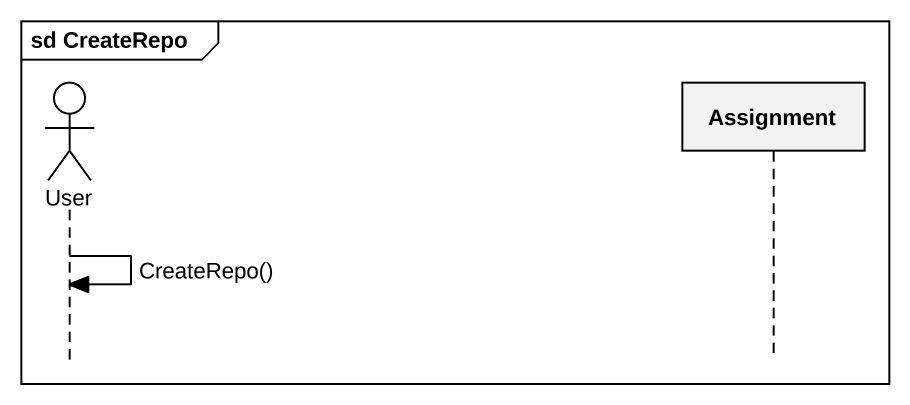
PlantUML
@startuml
mainframe sd CreateRepo
hide footbox
actor User
participant Assignment

User -> User : CreateRepo()
@enduml
